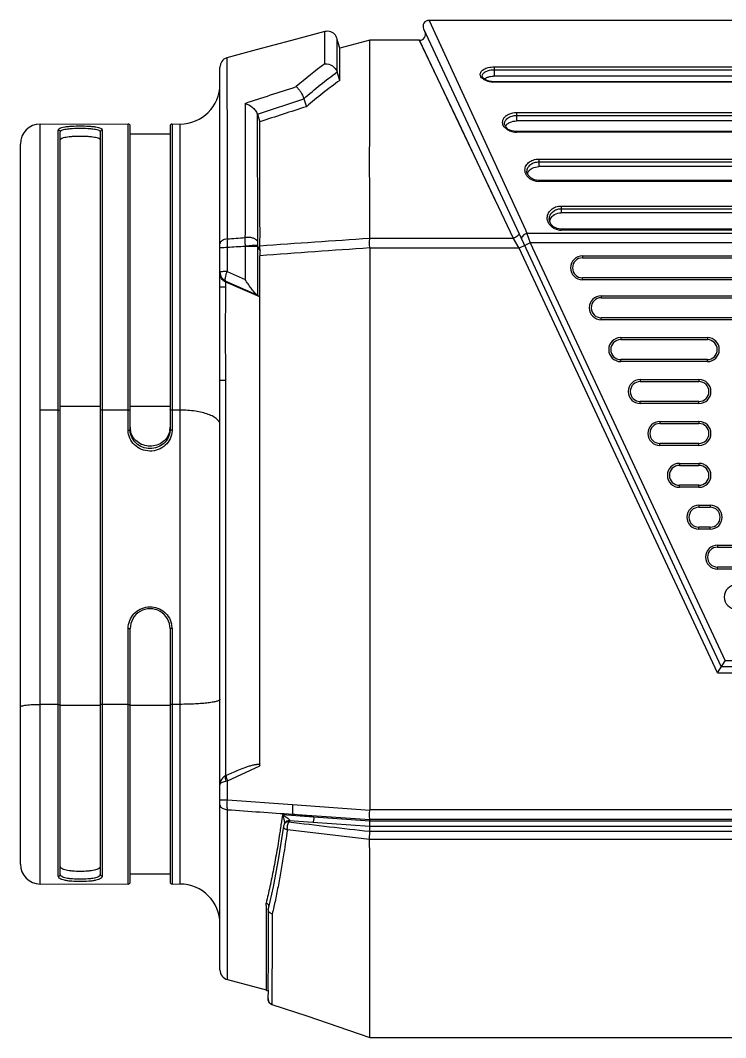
# Model space of a CAD drawing. Header units: millimetres. Extents: x 5106 to 6716, y 1990 to 3063.
# Drawn here: x 6433.31 to 6440.13, y 2575.9 to 2585.75 of the extents above; entities that cross this region are included whole.
import ezdxf

# ---------------------------------------------------------------- set-up
doc = ezdxf.new("R2010")
doc.units = ezdxf.units.MM
doc.layers.add('02___PRT_ALL_AXES', color=7, linetype='Continuous', lineweight=0)
doc.layers.add('06___PRT_ALL_SURFS', color=7, linetype='Continuous')

# ---------------------------------------------------------------- blocks, each defined once
blk = doc.blocks.new('SPC')
at = {"color": 7, "linetype": 'Continuous'}
for p, q in [((33.621, 40.934), (41.343, 24.127)), ((33.621, 40.934), (33.622, 40.933)), ((65.457, 40.934), (33.621, 40.934)), ((25.281, 37.454), (25.276, 40.031)), ((33.186, 40.251), (57.048, -10.922)), ((26.261, 36.802), (26.25, 39.464)), ((26.25, 39.462), (26.25, 39.464)), ((26.256, 38.779), (26.25, 39.431)), ((28.866, 39.334), (26.466, 38.691)), ((32.86, 39.334), (28.866, 39.334)), ((40.384, 23.447), (32.86, 39.334)), ((36.004, 32.714), (32.864, 39.327)), ((34.398, 39.235), (41.344, 24.126)), ((16.868, 19.553), (16.868, 37.17)), ((26.468, 36.115), (26.261, 36.802)), ((38.849, 37.201), (38.849, 36.459)), ((38.849, 37.201), (63.94, 37.201)), ((38.849, 36.976), (63.94, 36.976)), ((38.052, 36.226), (38.17, 36.305)), ((63.94, 36.459), (38.849, 36.459)), ((38.849, 35.966), (38.849, 35.996)), ((63.94, 35.996), (38.849, 35.996)), ((63.94, 35.966), (38.849, 35.966)), ((19.863, 33.42), (23.592, 34.642)), ((23.59, 34.647), (23.796, 34.009)), ((40.64, 33.537), (40.64, 32.864)), ((40.64, 33.537), (65.73, 33.537)), ((19.861, 33.428), (19.865, 23.227)), ((19.863, 33.42), (20.068, 32.797)), ((39.007, 26.362), (36.004, 32.714)), ((39.68, 32.648), (39.68, 32.65)), ((40.64, 33.307), (65.73, 33.307)), ((65.73, 32.864), (40.64, 32.864)), ((2.468, -28.346), (2.468, 32.614)), ((3.908, -27.714), (3.908, 32.134)), ((4.068, -27.562), (4.068, 31.979)), ((7.268, 31.979), (7.268, -27.562)), ((7.428, 32.134), (7.428, -27.714)), ((9.508, 8.048), (9.508, 32.614)), ((9.668, 8.101), (9.668, 32.454)), ((12.868, 32.454), (12.868, 8.101)), ((13.028, 32.614), (13.028, 8.048)), ((13.668, -28.346), (13.668, 32.614)), ((40.64, 31.96), (40.64, 32.01)), ((65.73, 32.01), (40.64, 32.01)), ((65.73, 31.96), (40.64, 31.96)), ((0.868, -26.746), (0.868, 31.014)), ((12.868, 31.814), (9.668, 31.814)), ((28.863, 30.165), (28.863, 30.204)), ((42.43, 29.807), (42.43, 29.202)), ((42.43, 29.807), (67.521, 29.807)), ((42.43, 29.579), (67.521, 29.579)), ((41.47, 28.825), (41.47, 28.828)), ((67.521, 29.202), (42.43, 29.202)), ((42.43, 28.017), (42.43, 28.084)), ((67.521, 28.084), (42.43, 28.084)), ((67.521, 28.017), (42.43, 28.017)), ((44.221, 26.042), (44.221, 25.502)), ((44.221, 26.042), (117.514, 26.042)), ((44.221, 25.82), (117.514, 25.82)), ((117.514, 25.502), (44.221, 25.502)), ((43.261, 25.001), (43.261, 25.002)), ((41.343, 24.127), (41.474, 23.844)), ((41.474, 23.844), (41.724, 23.078)), ((120.262, 23.844), (41.474, 23.844)), ((44.221, 24.106), (44.221, 24.188)), ((117.514, 24.188), (44.221, 24.188)), ((117.514, 24.106), (44.221, 24.106)), ((19.886, 22.873), (19.896, 22.783)), ((40.384, 23.447), (28.868, 23.447)), ((40.857, 22.666), (40.384, 23.447)), ((41.292, 22.869), (40.857, 22.666)), ((41.724, 23.078), (41.289, 22.876)), ((41.724, 23.078), (57.354, -10.442)), ((120.012, 23.078), (41.724, 23.078)), ((17.442, 22.705), (17.449, 20.784)), ((18.892, 22.773), (18.886, 20.146)), ((18.888, 22.802), (18.892, 22.773)), ((19.882, 22.777), (19.866, 18.899)), ((19.896, 22.783), (19.882, 22.796)), ((20.081, 22.442), (19.896, 22.783)), ((20.068, -18.865), (20.068, 22.056)), ((20.081, 22.442), (20.071, 22.833)), ((28.868, 22.666), (28.868, -22.398)), ((40.857, 22.666), (28.868, 22.666)), ((56.743, -11.402), (40.857, 22.666)), ((45.926, 22.042), (45.926, 21.882)), ((45.926, 22.042), (115.809, 22.042)), ((45.926, 21.882), (115.809, 21.882)), ((17.449, 20.784), (18.886, 20.146)), ((17.333, 19.553), (17.333, 20.024)), ((17.333, 20.024), (19.83, 18.923)), ((20.07, 18.756), (17.333, 19.934)), ((45.926, 20.122), (45.926, 20.282)), ((115.809, 20.282), (45.926, 20.282)), ((115.809, 20.122), (45.926, 20.122)), ((16.868, 19.553), (17.333, 19.553)), ((19.866, 18.899), (19.83, 18.923)), ((19.866, 18.899), (20.07, 18.756)), ((47.418, 18.842), (47.418, 18.682)), ((47.418, 18.842), (114.317, 18.842)), ((47.418, 18.682), (114.317, 18.682)), ((47.418, 16.922), (47.418, 17.082)), ((114.317, 17.082), (47.418, 17.082)), ((114.317, 16.922), (47.418, 16.922)), ((48.985, 15.482), (48.985, 15.322)), ((48.985, 15.482), (55.93, 15.482)), ((48.985, 15.322), (55.93, 15.322)), ((55.93, 15.482), (55.93, 15.322)), ((48.985, 13.562), (48.985, 13.722)), ((55.93, 13.722), (48.985, 13.722)), ((55.93, 13.562), (48.985, 13.562)), ((55.93, 13.562), (55.93, 13.722)), ((16.868, -35.236), (16.868, 12.075)), ((16.868, 12.075), (17.333, 12.075)), ((17.333, -19.651), (17.333, 12.075)), ((50.553, 12.119), (50.553, 11.959)), ((50.553, 12.119), (55.26, 12.119)), ((50.553, 11.959), (55.26, 11.959)), ((55.26, 12.119), (55.26, 11.959)), ((7.268, 9.965), (4.068, 9.965)), ((12.868, 9.965), (9.668, 9.965)), ((50.553, 10.199), (50.553, 10.359)), ((55.26, 10.359), (50.553, 10.359)), ((55.26, 10.199), (50.553, 10.199)), ((55.26, 10.199), (55.26, 10.359)), ((3.908, 9.672), (2.468, 9.672)), ((9.508, 9.672), (7.428, 9.672)), ((13.668, 9.672), (13.028, 9.672)), ((52.12, 8.759), (52.12, 8.599)), ((52.12, 8.759), (55.26, 8.759)), ((52.12, 8.599), (55.26, 8.599)), ((55.26, 8.759), (55.26, 8.599)), ((9.668, 8.055), (9.668, 8.101)), ((12.868, 8.101), (12.866, 8.029)), ((52.12, 6.839), (52.12, 6.999)), ((55.26, 6.999), (52.12, 6.999)), ((55.26, 6.839), (52.12, 6.839)), ((55.26, 6.839), (55.26, 6.999)), ((53.687, 5.399), (53.687, 5.239)), ((53.687, 5.399), (55.26, 5.399)), ((53.687, 5.239), (55.26, 5.239)), ((55.26, 5.399), (55.26, 5.239)), ((53.687, 3.479), (53.687, 3.639)), ((55.26, 3.639), (53.687, 3.639)), ((55.26, 3.479), (53.687, 3.479)), ((55.26, 3.479), (55.26, 3.639)), ((55.254, 2.039), (55.254, 1.879)), ((55.254, 2.039), (56.16, 2.039)), ((55.254, 1.879), (56.16, 1.879)), ((56.16, 2.039), (56.16, 1.879)), ((55.254, 0.119), (55.254, 0.279)), ((56.16, 0.279), (55.254, 0.279)), ((56.16, 0.119), (55.254, 0.119)), ((56.16, 0.119), (56.16, 0.279)), ((56.746, -1.161), (56.746, -1.321)), ((56.746, -1.161), (104.989, -1.161)), ((56.746, -1.321), (104.989, -1.321)), ((56.746, -3.081), (56.746, -2.921)), ((104.989, -2.921), (56.746, -2.921)), ((104.989, -3.081), (56.746, -3.081)), ((9.508, -28.346), (9.508, -7.86)), ((9.508, -7.86), (9.668, -7.86)), ((9.668, -28.186), (9.668, -7.86)), ((12.868, -7.86), (12.868, -28.185)), ((13.028, -7.86), (12.868, -7.86)), ((13.028, -7.86), (13.028, -28.346)), ((56.743, -11.402), (57.354, -10.442)), ((104.381, -10.442), (57.354, -10.442)), ((56.743, -11.402), (104.993, -11.402)), ((104.687, -10.922), (57.048, -10.922)), ((3.908, -13.931), (2.468, -13.931)), ((7.268, -14.032), (4.068, -14.032)), ((9.508, -13.931), (7.428, -13.931)), ((12.868, -14.032), (9.668, -14.032)), ((13.668, -13.931), (13.028, -13.931)), ((17.333, -19.651), (17.813, -19.431)), ((17.461, -20.064), (20.068, -18.865)), ((17.333, -20.087), (17.461, -20.064)), ((17.387, -19.859), (17.461, -20.064)), ((17.461, -21.599), (17.461, -20.064)), ((16.868, -21.599), (17.461, -21.599)), ((17.461, -21.599), (22.682, -21.975)), ((22.682, -21.975), (28.868, -22.412)), ((17.461, -36.009), (17.461, -22.382)), ((21.873, -22.787), (21.767, -23.52)), ((24.376, -22.969), (21.873, -22.787)), ((24.39, -22.971), (22.693, -22.745)), ((22.693, -22.745), (28.868, -23.165)), ((132.868, -22.398), (28.868, -22.398)), ((21.767, -23.519), (21.758, -23.582)), ((22.054, -23.461), (22.003, -23.559)), ((22.446, -23.266), (22.396, -23.363)), ((24.321, -23.402), (22.446, -23.266)), ((28.868, -23.729), (24.321, -23.402)), ((28.868, -23.296), (24.39, -22.971)), ((28.868, -23.292), (28.868, -23.178)), ((132.868, -23.178), (28.868, -23.178)), ((132.868, -23.292), (28.868, -23.292)), ((28.862, -24.774), (22.267, -24.008)), ((28.868, -24.123), (28.868, -23.726)), ((132.868, -23.726), (28.868, -23.726)), ((132.868, -24.123), (28.868, -24.123)), ((28.87, -26.088), (28.863, -24.783)), ((132.872, -24.783), (28.863, -24.783)), ((28.866, -27.357), (28.87, -26.088)), ((12.868, -27.546), (9.668, -27.546)), ((28.867, -31), (28.866, -27.357)), ((21.122, -28.58), (20.727, -30.331)), ((21.121, -28.587), (21.119, -28.598)), ((20.558, -30.073), (20.556, -30.532)), ((20.796, -30.112), (20.79, -30.067)), ((20.556, -30.794), (20.559, -36.839)), ((20.721, -30.39), (20.718, -35.251)), ((20.721, -30.39), (20.727, -30.331)), ((28.868, -40.666), (28.867, -31)), ((20.716, -35.782), (20.712, -36.39)), ((20.718, -35.251), (20.716, -35.782)), ((17.461, -36.009), (20.559, -36.839)), ((20.712, -36.39), (20.712, -36.534)), ((20.712, -36.534), (20.713, -36.668)), ((20.713, -36.668), (20.717, -37.002)), ((20.714, -37.358), (20.712, -37.422)), ((20.712, -37.422), (20.713, -37.468)), ((20.716, -37.236), (20.714, -37.319)), ((20.714, -37.319), (20.714, -37.358)), ((20.715, -37.45), (20.715, -37.468)), ((20.715, -37.468), (20.715, -37.506)), ((20.717, -37.167), (20.716, -37.236)), ((20.717, -37.503), (20.716, -37.52)), ((20.716, -37.523), (20.718, -37.604)), ((20.717, -37.002), (20.717, -37.062)), ((20.717, -37.062), (20.717, -37.117)), ((20.717, -37.117), (20.717, -37.167)), ((20.719, -37.527), (20.719, -37.528)), ((21.029, -37.557), (21.032, -38)), ((28.867, -40.666), (58.316, -40.666))]:
    blk.add_line(p, q, dxfattribs=at)
for points in [[(25.276, 40.031), (22.607, 39.315), (19.755, 38.574), (17.408, 37.927)], [(26.25, 39.464), (26.218, 39.559), (26.174, 39.65), (26.116, 39.738), (26.045, 39.821), (25.96, 39.895), (25.863, 39.958), (25.757, 40.007), (25.641, 40.04), (25.518, 40.056), (25.389, 40.052), (25.276, 40.031)], [(38.849, 35.996), (38.808, 35.997), (38.448, 36.043), (38.145, 36.159), (37.956, 36.309), (37.889, 36.468)], [(40.64, 32.01), (40.605, 32.01), (40.27, 32.061), (39.977, 32.191), (39.77, 32.384), (39.682, 32.604), (39.68, 32.65)], [(42.43, 28.084), (42.396, 28.084), (42.063, 28.141), (41.77, 28.29), (41.563, 28.511), (41.473, 28.769), (41.47, 28.827)], [(44.221, 24.188), (43.89, 24.239), (43.607, 24.378), (43.392, 24.593), (43.277, 24.856), (43.261, 25.002)], [(21.954, -23.711), (21.562, -26.24), (21.122, -28.58)], [(20.559, -36.839), (20.577, -36.845), (20.696, -36.916), (20.716, -36.944)], [(20.715, -37.271), (20.714, -37.327), (20.713, -37.375)], [(20.714, -37.376), (20.714, -37.395), (20.714, -37.413), (20.714, -37.432)], [(20.716, -37.485), (20.717, -37.499), (20.719, -37.527)], [(20.718, -37.604), (20.745, -37.716), (20.815, -37.844), (20.95, -37.964), (21.011, -37.995)], [(21.031, -38.003), (23.832, -38.914), (28.867, -40.666)]]:
    blk.add_lwpolyline(points, dxfattribs=at)
for centre, radius, start, end in [((33.621, 40.454), 0.48, 89.99989, 205), ((32.86, 39.814), 0.48, 270, 25.00007), ((17.668, 37.17), 0.8, 108.97073, 180), ((46.301, 8.754), 35.574, 126.219, 130.9658), ((38.849, 34.74), 1.72, 90.00199, 91.68208), ((13.668, 35.814), 3.2, 270, 0), ((187.827, -477.014), 536.703, 107.7959, 108.21438), ((2.468, 31.014), 1.6, 90, 180), ((9.508, 32.454), 0.16, 0, 90), ((13.028, 32.454), 0.16, 90, 180), ((40.639, 33.484), 1.524, 259.93007, 270.01755), ((42.136, 28.422), 0.668, 150.40864, 161.03486), ((42.43, 29.38), 1.363, 258.67487, 270.00642), ((44.006, 24.668), 0.745, 154.28829, 168.2771), ((44.221, 25.378), 1.272, 257.81359, 269.99593), ((-0.267, 282.539), 259.738, 273.91014, 274.22577), ((301.932, -4036.316), 4068.923, 93.848001, 93.972163), ((32.564, -190.586), 213.826, 93.66684, 94.05521), ((19.869, 8.477), 14.329, 91.85092, 93.9115), ((22.633, 22.765), 2.75, 179.35552, 179.75262), ((282.823, -3620.234), 3651.756, 93.987753, 94.126171), ((25.321, 22.061), 5.254, 175.83994, 180.05356), ((45.926, 21.082), 0.96, 90, 270), ((45.926, 21.082), 0.8, 90, 270), ((17.666, 20.75), 0.798, 180.02094, 245.39453), ((47.418, 17.882), 0.96, 90, 270), ((47.418, 17.882), 0.8, 90, 270), ((48.985, 14.522), 0.96, 90, 270), ((48.985, 14.522), 0.8, 90, 270), ((55.93, 14.522), 0.96, 270, 90), ((55.93, 14.522), 0.8, 270, 90), ((50.553, 11.159), 0.96, 90, 270), ((50.553, 11.159), 0.8, 90, 270), ((55.26, 11.159), 0.96, 270, 90), ((55.26, 11.159), 0.8, 270, 90), ((11.093, 8.294), 1.425, 180.02574, 187.61338), ((11.442, 8.294), 1.425, 352.38662, 359.97426), ((52.12, 7.799), 0.96, 90, 270), ((52.12, 7.799), 0.8, 90, 270), ((55.26, 7.799), 0.96, 270, 90), ((55.26, 7.799), 0.8, 270, 90), ((11.117, 8.296), 1.449, 187.59676, 189.40851), ((11.417, 8.297), 1.451, 349.574, 352.40217), ((11.485, 8.048), 1.543, 358.36118, 359.98787), ((53.687, 4.439), 0.96, 90, 270), ((53.687, 4.439), 0.8, 90, 270), ((55.26, 4.439), 0.96, 270, 90), ((55.26, 4.439), 0.8, 270, 90), ((55.254, 1.079), 0.96, 90, 270), ((55.254, 1.079), 0.8, 90, 270), ((56.16, 1.079), 0.96, 270, 90), ((56.16, 1.079), 0.8, 270, 90), ((56.746, -2.121), 0.96, 90, 270), ((56.746, -2.121), 0.8, 90, 270), ((58.238, -5.321), 0.96, 90, 270), ((11.268, -7.86), 1.6, 359.99981, 180.00019), ((11.234, -7.861), 1.727, 179.13069, 179.98703), ((11.27, -7.861), 1.758, 1.33445, 13.4006), ((11.291, -7.86), 1.736, 0.00361, 1.31931), ((17.668, -20.378), 0.8, 114.7, 180), ((128.475, 1544.37), 1570.68, 265.946986, 266.137626), ((240.644, -56.755), 221.386, 171.38219, 171.5202), ((22.429, -23.78), 0.48, 152.0911, 172.10989), ((22.297, -23.71), 0.33, 140.39764, 152.15329), ((248.447, 1893.643), 1930.289, 263.274799, 263.468184), ((2.468, -26.746), 1.6, 180, 270), ((9.508, -28.186), 0.16, 270, 0), ((13.028, -28.186), 0.16, 180, 270), ((13.668, -31.546), 3.2, 0, 90), ((-59.771, -29.757), 80.33, 359.77435, 359.91839), ((117.528, -30.674), 96.971, 179.91646, 180.07097), ((17.668, -35.236), 0.8, 180, 255), ((20.48, -37.145), 0.315, 40.09502, 45.72551)]:
    blk.add_arc(centre, radius, start, end, dxfattribs=at)
for points, knots in [([(28.863, 30.204), (28.864, 30.85), (28.871, 32.083), (28.866, 33.837), (28.868, 35.18), (28.869, 36.147), (28.868, 36.784), (28.867, 37.357), (28.867, 37.862), (28.868, 38.296), (28.868, 38.612), (28.868, 38.826), (28.868, 38.958), (28.868, 39.07), (28.867, 39.163), (28.867, 39.234), (28.866, 39.282), (28.866, 39.309), (28.865, 39.323), (28.867, 39.329), (28.865, 39.334), (28.866, 39.334)], [0, 0, 0, 0, 0.211983, 0.405162, 0.576563, 0.653111, 0.723018, 0.785886, 0.841321, 0.888956, 0.928454, 0.945056, 0.959517, 0.971809, 0.981905, 0.989786, 0.995437, 0.99742, 0.998842, 0.999701, 1, 1, 1, 1]), ([(26.468, 36.115), (26.464, 36.309), (26.461, 36.674), (26.463, 37.188), (26.466, 37.63), (26.467, 37.997), (26.468, 38.255), (26.467, 38.421), (26.467, 38.515), (26.466, 38.588), (26.468, 38.642), (26.464, 38.673), (26.468, 38.688), (26.466, 38.691)], [0, 0, 0, 0, 0.225866, 0.425799, 0.597903, 0.740722, 0.853062, 0.897544, 0.934139, 0.962772, 0.983356, 0.995795, 1, 1, 1, 1]), ([(17.408, 37.927), (17.409, 37.926), (17.406, 37.918), (17.409, 37.906), (17.407, 37.882), (17.408, 37.851), (17.408, 37.809), (17.409, 37.737), (17.409, 37.624), (17.411, 37.463), (17.412, 37.267), (17.414, 37.039), (17.418, 36.671), (17.422, 36.135), (17.424, 35.403), (17.425, 34.561), (17.431, 33.617), (17.435, 32.581), (17.437, 31.042), (17.435, 29.406), (17.431, 27.682), (17.433, 26.301), (17.44, 24.869), (17.442, 23.899), (17.445, 23.406)], [0, 0, 0, 0, 0.00032, 0.001271, 0.002851, 0.005056, 0.007882, 0.011327, 0.020054, 0.031182, 0.044651, 0.0604, 0.078364, 0.1207, 0.171236, 0.229502, 0.29477, 0.366269, 0.443455, 0.61282, 0.704209, 0.799552, 0.89826, 1, 1, 1, 1]), ([(23.59, 34.647), (24.022, 35.027), (24.894, 35.768), (25.804, 36.461), (26.262, 36.797)], [0, 0, 0, 0, 0.503134, 1, 1, 1, 1]), ([(25.281, 37.454), (25.487, 37.465), (25.909, 37.342), (26.201, 37), (26.261, 36.802)], [0, 0, 0, 0, 0.498334, 1, 1, 1, 1]), ([(37.745, 36.497), (37.732, 36.54), (37.721, 36.633), (37.763, 36.771), (37.857, 36.895), (38.054, 37.046), (38.393, 37.17), (38.69, 37.201), (38.849, 37.201)], [0, 0, 0, 0, 0.090913, 0.182767, 0.284303, 0.40073, 0.679426, 1, 1, 1, 1]), ([(37.889, 36.468), (37.889, 36.539), (37.957, 36.698), (38.184, 36.855), (38.492, 36.954), (38.726, 36.976), (38.849, 36.976)], [0, 0, 0, 0, 0.180354, 0.40596, 0.686076, 1, 1, 1, 1]), ([(26.468, 36.115), (26.008, 35.787), (25.105, 35.101), (24.224, 34.385), (23.796, 34.009)], [0, 0, 0, 0, 0.497329, 1, 1, 1, 1]), ([(38.112, 36.127), (38.066, 36.15), (37.915, 36.238), (37.782, 36.378), (37.745, 36.497)], [0, 0, 0, 0, 0.292297, 1, 1, 1, 1]), ([(38.457, 36.008), (38.426, 36.014), (38.308, 36.044), (38.192, 36.086), (38.112, 36.127)], [0, 0, 0, 0, 0.26215, 1, 1, 1, 1]), ([(38.17, 36.305), (38.193, 36.318), (38.292, 36.367), (38.399, 36.401), (38.482, 36.419)], [0, 0, 0, 0, 0.234452, 1, 1, 1, 1]), ([(38.849, 35.966), (38.75, 35.966), (38.618, 35.977), (38.489, 36.001), (38.457, 36.008)], [0, 0, 0, 0, 0.754048, 1, 1, 1, 1]), ([(38.482, 36.419), (38.507, 36.425), (38.612, 36.446), (38.718, 36.456), (38.799, 36.459)], [0, 0, 0, 0, 0.244899, 1, 1, 1, 1]), ([(18.873, 34.272), (19.555, 34.503), (20.925, 34.946), (22.294, 35.394), (22.979, 35.616)], [0, 0, 0, 0, 0.499977, 1, 1, 1, 1]), ([(22.979, 35.616), (23.04, 35.569), (23.163, 35.44), (23.388, 35.127), (23.526, 34.846), (23.59, 34.647)], [0, 0, 0, 0, 0.200934, 0.457004, 1, 1, 1, 1]), ([(18.873, 34.272), (18.883, 33.915), (18.881, 33.167), (18.878, 32.002), (18.876, 30.753), (18.88, 29.428), (18.881, 28.033), (18.871, 26.053), (18.878, 24.537), (18.872, 23.508)], [0, 0, 0, 0, 0.099767, 0.20837, 0.324643, 0.447927, 0.577574, 0.71325, 1, 1, 1, 1]), ([(18.873, 34.272), (19.08, 34.221), (19.386, 34.051), (19.707, 33.735), (19.828, 33.528), (19.863, 33.42)], [0, 0, 0, 0, 0.47701, 0.747464, 1, 1, 1, 1]), ([(39.819, 32.219), (39.687, 32.321), (39.523, 32.534), (39.512, 32.862), (39.604, 33.09), (39.783, 33.281), (40.121, 33.48), (40.431, 33.537), (40.64, 33.537)], [0, 0, 0, 0, 0.234703, 0.341894, 0.45177, 0.571826, 0.705108, 1, 1, 1, 1]), ([(20.071, 22.833), (20.075, 23.31), (20.078, 24.252), (20.062, 26.073), (20.072, 27.826), (20.068, 29.504), (20.068, 30.667), (20.07, 31.758), (20.076, 32.46), (20.068, 32.797)], [0, 0, 0, 0, 0.143903, 0.283458, 0.548119, 0.671657, 0.788665, 0.898505, 1, 1, 1, 1]), ([(39.68, 32.65), (39.68, 32.739), (39.739, 32.929), (39.965, 33.142), (40.278, 33.277), (40.516, 33.307), (40.64, 33.307)], [0, 0, 0, 0, 0.208414, 0.442122, 0.70985, 1, 1, 1, 1]), ([(39.753, 32.449), (39.765, 32.469), (39.822, 32.553), (39.898, 32.623), (39.961, 32.667)], [0, 0, 0, 0, 0.237753, 1, 1, 1, 1]), ([(39.961, 32.667), (40.007, 32.699), (40.214, 32.817), (40.458, 32.864), (40.64, 32.864)], [0, 0, 0, 0, 0.235234, 1, 1, 1, 1]), ([(3.908, 32.134), (3.908, 32.2), (4.035, 32.292), (4.215, 32.346), (4.435, 32.393), (4.698, 32.425), (5.115, 32.457), (5.668, 32.47), (6.221, 32.457), (6.638, 32.425), (6.901, 32.392), (7.121, 32.346), (7.3, 32.292), (7.428, 32.2), (7.428, 32.134)], [0, 0, 0, 0, 0.053753, 0.100248, 0.160687, 0.233571, 0.316509, 0.500089, 0.683658, 0.766582, 0.839438, 0.899815, 0.946266, 1, 1, 1, 1]), ([(3.908, 32.134), (3.948, 32.134), (4.032, 32.102), (4.068, 32.019), (4.068, 31.979)], [0, 0, 0, 0, 0.505129, 1, 1, 1, 1]), ([(4.068, 31.979), (4.068, 32.005), (4.099, 32.068), (4.201, 32.128), (4.35, 32.178), (4.549, 32.218), (4.789, 32.248), (5.166, 32.276), (5.668, 32.288), (6.169, 32.276), (6.547, 32.248), (6.787, 32.218), (6.985, 32.178), (7.134, 32.128), (7.236, 32.068), (7.268, 32.005), (7.268, 31.979)], [0, 0, 0, 0, 0.023624, 0.056601, 0.103154, 0.163468, 0.235995, 0.318319, 0.50009, 0.68185, 0.764159, 0.836659, 0.896911, 0.94342, 0.976376, 1, 1, 1, 1]), ([(7.428, 32.134), (7.387, 32.134), (7.303, 32.102), (7.268, 32.019), (7.268, 31.979)], [0, 0, 0, 0, 0.505126, 1, 1, 1, 1]), ([(40.373, 31.983), (40.321, 31.993), (40.124, 32.039), (39.936, 32.128), (39.819, 32.219)], [0, 0, 0, 0, 0.263018, 1, 1, 1, 1]), ([(4.068, 31.342), (4.068, 31.403), (4.184, 31.488), (4.349, 31.539), (4.549, 31.582), (4.788, 31.613), (5.166, 31.643), (5.668, 31.655), (6.169, 31.643), (6.547, 31.613), (6.786, 31.582), (6.987, 31.539), (7.151, 31.488), (7.268, 31.403), (7.268, 31.342)], [0, 0, 0, 0, 0.054353, 0.101177, 0.161804, 0.234697, 0.317416, 0.5, 0.682584, 0.765303, 0.838196, 0.898823, 0.945647, 1, 1, 1, 1]), ([(28.868, 23.447), (28.867, 24.611), (28.877, 26.851), (28.859, 29.091), (28.862, 30.166)], [0, 0, 0, 0, 0.51985, 1, 1, 1, 1]), ([(41.315, 28.836), (41.301, 28.959), (41.339, 29.224), (41.593, 29.55), (41.977, 29.759), (42.277, 29.807), (42.43, 29.807)], [0, 0, 0, 0, 0.223826, 0.46118, 0.722058, 1, 1, 1, 1]), ([(41.47, 28.828), (41.471, 28.927), (41.526, 29.137), (41.748, 29.385), (42.065, 29.543), (42.307, 29.579), (42.43, 29.579)], [0, 0, 0, 0, 0.223476, 0.462409, 0.723561, 1, 1, 1, 1]), ([(41.404, 28.562), (41.392, 28.583), (41.35, 28.67), (41.324, 28.765), (41.315, 28.836)], [0, 0, 0, 0, 0.255349, 1, 1, 1, 1]), ([(42.163, 28.043), (42.002, 28.075), (41.702, 28.194), (41.476, 28.43), (41.404, 28.562)], [0, 0, 0, 0, 0.522411, 1, 1, 1, 1]), ([(41.555, 28.752), (41.567, 28.773), (41.621, 28.857), (41.692, 28.931), (41.751, 28.978)], [0, 0, 0, 0, 0.243078, 1, 1, 1, 1]), ([(41.751, 28.978), (41.797, 29.014), (42, 29.146), (42.247, 29.202), (42.43, 29.202)], [0, 0, 0, 0, 0.240415, 1, 1, 1, 1]), ([(43.104, 25.009), (43.093, 25.14), (43.135, 25.418), (43.386, 25.764), (43.769, 25.991), (44.069, 26.042), (44.221, 26.042)], [0, 0, 0, 0, 0.233052, 0.474787, 0.731743, 1, 1, 1, 1]), ([(43.261, 25.002), (43.261, 25.11), (43.314, 25.333), (43.534, 25.604), (43.852, 25.78), (44.097, 25.82), (44.221, 25.82)], [0, 0, 0, 0, 0.232811, 0.475293, 0.73243, 1, 1, 1, 1]), ([(43.334, 24.992), (43.408, 25.146), (43.675, 25.415), (44.037, 25.502), (44.221, 25.502)], [0, 0, 0, 0, 0.481728, 1, 1, 1, 1]), ([(43.194, 24.694), (43.182, 24.719), (43.137, 24.819), (43.111, 24.927), (43.104, 25.009)], [0, 0, 0, 0, 0.253674, 1, 1, 1, 1]), ([(43.952, 24.135), (43.79, 24.17), (43.485, 24.302), (43.264, 24.555), (43.194, 24.694)], [0, 0, 0, 0, 0.514838, 1, 1, 1, 1]), ([(40.819, 23.883), (40.853, 23.81), (40.742, 23.649), (40.575, 23.531), (40.45, 23.47), (40.384, 23.447)], [0, 0, 0, 0, 0.376041, 0.674772, 1, 1, 1, 1]), ([(41.474, 23.844), (41.407, 23.82), (41.283, 23.759), (41.117, 23.643), (41.005, 23.485), (41.039, 23.412)], [0, 0, 0, 0, 0.326609, 0.626071, 1, 1, 1, 1]), ([(17.445, 23.406), (17.366, 23.395), (17.236, 23.365), (17.073, 23.295), (16.961, 23.217), (16.887, 23.125), (16.868, 23.054), (16.868, 23.021)], [0, 0, 0, 0, 0.320081, 0.532752, 0.714735, 0.867339, 1, 1, 1, 1]), ([(17.445, 23.406), (17.442, 23.351), (17.435, 23.117), (17.437, 22.883), (17.442, 22.705)], [0, 0, 0, 0, 0.235674, 1, 1, 1, 1]), ([(18.872, 23.508), (18.869, 23.452), (18.863, 23.217), (18.873, 22.981), (18.888, 22.802)], [0, 0, 0, 0, 0.236141, 1, 1, 1, 1]), ([(19.865, 23.227), (19.834, 23.285), (19.713, 23.391), (19.474, 23.485), (19.183, 23.53), (18.976, 23.522), (18.872, 23.508)], [0, 0, 0, 0, 0.184661, 0.426028, 0.708055, 1, 1, 1, 1]), ([(19.886, 22.873), (19.841, 22.881), (19.715, 22.878), (19.489, 22.867), (19.202, 22.84), (18.994, 22.816), (18.888, 22.802)], [0, 0, 0, 0, 0.136207, 0.375391, 0.679621, 1, 1, 1, 1]), ([(19.865, 23.227), (19.865, 23.199), (19.867, 23.081), (19.876, 22.963), (19.886, 22.873)], [0, 0, 0, 0, 0.235801, 1, 1, 1, 1]), ([(28.868, 22.666), (28.868, 22.801), (28.853, 23.061), (28.868, 23.321), (28.868, 23.447)], [0, 0, 0, 0, 0.516662, 1, 1, 1, 1]), ([(17.442, 22.705), (17.365, 22.704), (17.255, 22.702), (17.117, 22.697), (17.032, 22.692), (16.966, 22.688), (16.913, 22.683), (16.888, 22.677), (16.868, 22.674), (16.868, 22.67)], [0, 0, 0, 0, 0.399612, 0.572101, 0.719405, 0.838216, 0.925502, 0.979444, 1, 1, 1, 1]), ([(19.882, 22.796), (19.823, 22.804), (19.664, 22.804), (19.505, 22.802), (19.407, 22.799)], [0, 0, 0, 0, 0.376394, 1, 1, 1, 1]), ([(19.882, 22.777), (19.823, 22.785), (19.664, 22.792), (19.505, 22.797), (19.407, 22.799)], [0, 0, 0, 0, 0.376457, 1, 1, 1, 1]), ([(17.449, 20.784), (17.372, 20.778), (17.232, 20.779), (17.068, 20.775), (16.967, 20.767), (16.915, 20.762), (16.886, 20.762), (16.868, 20.754), (16.868, 20.749)], [0, 0, 0, 0, 0.398269, 0.717539, 0.836262, 0.923241, 0.976744, 1, 1, 1, 1]), ([(17.333, 19.934), (17.191, 19.995), (16.953, 20.19), (16.868, 20.482), (16.868, 20.614)], [0, 0, 0, 0, 0.539384, 1, 1, 1, 1]), ([(17.333, 20.024), (17.306, 20.044), (17.282, 20.145), (17.299, 20.311), (17.354, 20.537), (17.413, 20.699), (17.449, 20.784)], [0, 0, 0, 0, 0.127987, 0.347525, 0.649422, 1, 1, 1, 1]), ([(19.83, 18.923), (19.793, 18.946), (19.718, 19.017), (19.606, 19.14), (19.484, 19.289), (19.317, 19.507), (19.115, 19.793), (18.961, 20.028), (18.886, 20.146)], [0, 0, 0, 0, 0.084055, 0.196834, 0.323207, 0.455958, 0.728218, 1, 1, 1, 1]), ([(16.868, 12.075), (16.868, 13.322), (16.842, 15.814), (16.868, 18.307), (16.868, 19.553)], [0, 0, 0, 0, 0.5, 1, 1, 1, 1]), ([(17.333, 12.075), (17.333, 13.322), (17.301, 15.814), (17.333, 18.307), (17.333, 19.553)], [0, 0, 0, 0, 0.5, 1, 1, 1, 1]), ([(3.908, 9.672), (3.946, 9.672), (3.998, 9.675), (4.068, 9.71), (4.068, 9.731)], [0, 0, 0, 0, 0.646781, 1, 1, 1, 1]), ([(7.428, 9.672), (7.389, 9.672), (7.337, 9.675), (7.268, 9.71), (7.268, 9.731)], [0, 0, 0, 0, 0.646781, 1, 1, 1, 1]), ([(9.508, 9.672), (9.546, 9.672), (9.598, 9.675), (9.668, 9.71), (9.668, 9.731)], [0, 0, 0, 0, 0.646781, 1, 1, 1, 1]), ([(13.028, 9.672), (12.989, 9.672), (12.937, 9.675), (12.868, 9.71), (12.868, 9.731)], [0, 0, 0, 0, 0.646781, 1, 1, 1, 1]), ([(16.868, 8.503), (16.868, 8.581), (16.815, 8.756), (16.614, 8.977), (16.311, 9.175), (15.911, 9.347), (15.429, 9.488), (14.676, 9.632), (14.077, 9.672), (13.668, 9.672)], [0, 0, 0, 0, 0.0654, 0.14435, 0.24349, 0.364062, 0.504189, 0.660164, 1, 1, 1, 1]), ([(9.508, 8.048), (9.546, 8.048), (9.596, 8.051), (9.668, 8.081), (9.668, 8.101)], [0, 0, 0, 0, 0.655478, 1, 1, 1, 1]), ([(13.027, 8.004), (13.021, 7.789), (12.916, 7.352), (12.511, 6.812), (11.925, 6.458), (11.243, 6.34), (10.565, 6.475), (9.989, 6.845), (9.6, 7.395), (9.508, 7.833), (9.508, 8.048)], [0, 0, 0, 0, 0.121747, 0.245771, 0.372353, 0.500473, 0.628523, 0.754866, 0.878531, 1, 1, 1, 1]), ([(12.866, 8.029), (12.856, 7.837), (12.755, 7.448), (12.389, 6.968), (11.863, 6.652), (11.253, 6.545), (10.645, 6.662), (10.125, 6.987), (9.768, 7.473), (9.675, 7.863), (9.668, 8.055)], [0, 0, 0, 0, 0.121716, 0.245743, 0.372304, 0.500383, 0.628414, 0.754794, 0.878528, 1, 1, 1, 1]), ([(12.844, 8.034), (12.812, 7.859), (12.679, 7.515), (12.309, 7.101), (11.814, 6.833), (11.254, 6.743), (10.695, 6.842), (10.205, 7.118), (9.842, 7.537), (9.716, 7.884), (9.687, 8.059)], [0, 0, 0, 0, 0.121993, 0.24612, 0.372491, 0.500165, 0.627806, 0.754085, 0.878094, 1, 1, 1, 1]), ([(13.028, 8.048), (12.99, 8.048), (12.939, 8.051), (12.868, 8.081), (12.868, 8.101)], [0, 0, 0, 0, 0.65548, 1, 1, 1, 1]), ([(9.508, -7.834), (9.511, -7.624), (9.595, -7.199), (9.939, -6.652), (10.454, -6.262), (11.073, -6.078), (11.718, -6.125), (12.304, -6.395), (12.757, -6.854), (12.931, -7.249), (12.98, -7.454)], [0, 0, 0, 0, 0.12512, 0.250176, 0.375253, 0.500343, 0.625427, 0.750408, 0.875242, 1, 1, 1, 1]), ([(16.868, -13.527), (16.868, -13.561), (16.809, -13.609), (16.723, -13.649), (16.563, -13.704), (16.297, -13.761), (15.903, -13.82), (15.423, -13.868), (14.669, -13.917), (14.076, -13.931), (13.668, -13.931)], [0, 0, 0, 0, 0.030544, 0.056663, 0.090967, 0.183848, 0.306938, 0.455992, 0.625474, 1, 1, 1, 1]), ([(0.868, -14.133), (0.868, -14.116), (0.914, -14.078), (1.005, -14.05), (1.154, -14.015), (1.441, -13.974), (1.886, -13.94), (2.263, -13.931), (2.468, -13.931)], [0, 0, 0, 0, 0.030549, 0.090852, 0.183749, 0.306894, 0.625388, 1, 1, 1, 1]), ([(3.908, -13.931), (3.928, -13.931), (3.965, -13.932), (4.017, -13.936), (4.045, -13.941), (4.068, -13.946), (4.068, -13.951)], [0, 0, 0, 0, 0.375152, 0.695206, 0.911437, 1, 1, 1, 1]), ([(7.428, -13.931), (7.407, -13.931), (7.37, -13.932), (7.318, -13.936), (7.29, -13.941), (7.268, -13.946), (7.268, -13.951)], [0, 0, 0, 0, 0.375152, 0.695206, 0.911437, 1, 1, 1, 1]), ([(9.508, -13.931), (9.528, -13.931), (9.565, -13.932), (9.617, -13.936), (9.645, -13.941), (9.668, -13.946), (9.668, -13.951)], [0, 0, 0, 0, 0.375152, 0.695206, 0.911437, 1, 1, 1, 1]), ([(13.028, -13.931), (13.007, -13.931), (12.97, -13.932), (12.918, -13.936), (12.89, -13.941), (12.868, -13.946), (12.868, -13.951)], [0, 0, 0, 0, 0.375152, 0.695206, 0.911437, 1, 1, 1, 1]), ([(17.813, -19.431), (17.998, -19.346), (18.371, -19.182), (18.845, -18.999), (19.182, -18.886), (19.377, -18.83), (19.523, -18.791), (19.647, -18.765), (19.747, -18.752), (19.822, -18.739), (19.897, -18.722), (19.977, -18.733), (20.034, -18.792), (20.061, -18.839), (20.072, -18.865)], [0, 0, 0, 0, 0.250038, 0.499341, 0.623685, 0.685676, 0.747809, 0.809395, 0.83997, 0.87159, 0.903672, 0.933459, 0.965629, 1, 1, 1, 1]), ([(16.868, -20.378), (16.868, -20.308), (16.976, -20.203), (17.147, -20.131), (17.267, -20.1), (17.333, -20.087)], [0, 0, 0, 0, 0.364318, 0.648592, 1, 1, 1, 1]), ([(17.279, -19.732), (17.268, -19.783), (17.276, -19.907), (17.309, -20.023), (17.333, -20.087)], [0, 0, 0, 0, 0.431778, 1, 1, 1, 1]), ([(17.333, -19.651), (17.327, -19.654), (17.299, -19.673), (17.285, -19.707), (17.279, -19.732)], [0, 0, 0, 0, 0.216974, 1, 1, 1, 1]), ([(17.384, -19.628), (17.361, -19.639), (17.354, -19.74), (17.373, -19.807), (17.387, -19.859)], [0, 0, 0, 0, 0.325362, 1, 1, 1, 1]), ([(16.868, -21.99), (16.868, -22.036), (16.9, -22.123), (16.998, -22.219), (17.179, -22.325), (17.344, -22.366), (17.461, -22.382)], [0, 0, 0, 0, 0.180068, 0.342478, 0.535529, 1, 1, 1, 1]), ([(17.461, -22.382), (17.458, -22.32), (17.451, -22.06), (17.454, -21.799), (17.461, -21.599)], [0, 0, 0, 0, 0.234773, 1, 1, 1, 1]), ([(22.682, -21.975), (22.677, -22.042), (22.664, -22.298), (22.667, -22.555), (22.682, -22.744)], [0, 0, 0, 0, 0.260331, 1, 1, 1, 1]), ([(21.873, -22.787), (21.914, -22.899), (21.969, -23.073), (22.02, -23.31), (22.036, -23.433), (22.034, -23.494)], [0, 0, 0, 0, 0.491856, 0.748873, 1, 1, 1, 1]), ([(21.873, -22.787), (21.937, -22.819), (22.062, -22.885), (22.237, -22.996), (22.366, -23.103), (22.441, -23.19), (22.457, -23.247), (22.447, -23.266)], [0, 0, 0, 0, 0.275574, 0.546654, 0.803483, 0.91593, 1, 1, 1, 1]), ([(28.868, -23.178), (28.868, -23.052), (28.853, -22.792), (28.868, -22.532), (28.868, -22.398)], [0, 0, 0, 0, 0.483338, 1, 1, 1, 1]), ([(22.396, -23.363), (22.329, -23.361), (22.195, -23.373), (22.082, -23.451), (22.042, -23.5)], [0, 0, 0, 0, 0.520097, 1, 1, 1, 1]), ([(22.446, -23.266), (22.367, -23.26), (22.208, -23.284), (22.088, -23.396), (22.054, -23.461)], [0, 0, 0, 0, 0.522682, 1, 1, 1, 1]), ([(22.267, -24.008), (22.258, -23.888), (22.272, -23.708), (22.329, -23.494), (22.371, -23.4), (22.396, -23.363)], [0, 0, 0, 0, 0.543364, 0.799562, 1, 1, 1, 1]), ([(24.376, -22.97), (24.383, -23.05), (24.379, -23.169), (24.353, -23.313), (24.334, -23.376), (24.321, -23.402)], [0, 0, 0, 0, 0.549408, 0.80497, 1, 1, 1, 1]), ([(28.864, -23.726), (28.864, -23.662), (28.869, -23.556), (28.873, -23.412), (28.868, -23.331), (28.868, -23.292)], [0, 0, 0, 0, 0.443337, 0.728627, 1, 1, 1, 1]), ([(21.678, -24.11), (21.601, -24.629), (21.483, -25.399), (21.297, -26.41), (21.115, -27.374), (20.884, -28.53), (20.667, -29.434), (20.559, -29.871)], [0, 0, 0, 0, 0.268181, 0.398076, 0.525061, 0.769548, 1, 1, 1, 1]), ([(22.267, -24.008), (22.176, -24.618), (22.025, -25.668), (21.778, -27.134), (21.555, -28.393), (21.318, -29.591), (21.142, -30.367), (21.053, -30.744)], [0, 0, 0, 0, 0.270097, 0.464683, 0.651399, 0.830258, 1, 1, 1, 1]), ([(21.954, -23.714), (21.945, -23.774), (22.009, -23.879), (22.136, -23.958), (22.221, -23.991), (22.267, -24.008)], [0, 0, 0, 0, 0.403067, 0.680608, 1, 1, 1, 1]), ([(28.863, -24.783), (28.863, -24.724), (28.856, -24.617), (28.859, -24.465), (28.874, -24.334), (28.882, -24.22), (28.868, -24.153), (28.868, -24.123)], [0, 0, 0, 0, 0.269845, 0.484768, 0.689933, 0.866355, 1, 1, 1, 1]), ([(7.268, -26.928), (7.268, -26.961), (7.241, -27.036), (7.138, -27.12), (6.987, -27.188), (6.788, -27.242), (6.548, -27.283), (6.17, -27.323), (5.668, -27.34), (5.165, -27.323), (4.788, -27.283), (4.547, -27.242), (4.348, -27.188), (4.197, -27.12), (4.095, -27.036), (4.068, -26.961), (4.068, -26.928)], [0, 0, 0, 0, 0.028796, 0.064481, 0.111723, 0.171419, 0.24253, 0.322917, 0.5, 0.677083, 0.75747, 0.828581, 0.888277, 0.935519, 0.971204, 1, 1, 1, 1]), ([(3.908, -27.714), (3.948, -27.714), (4.032, -27.683), (4.068, -27.601), (4.068, -27.562)], [0, 0, 0, 0, 0.508949, 1, 1, 1, 1]), ([(7.428, -27.714), (7.428, -27.75), (7.398, -27.831), (7.286, -27.922), (7.122, -27.994), (6.903, -28.052), (6.639, -28.096), (6.222, -28.138), (5.667, -28.155), (5.111, -28.138), (4.695, -28.096), (4.431, -28.052), (4.213, -27.994), (4.048, -27.921), (3.937, -27.831), (3.908, -27.75), (3.908, -27.714)], [0, 0, 0, 0, 0.028417, 0.063649, 0.110487, 0.169971, 0.24111, 0.321834, 0.500291, 0.678706, 0.759361, 0.830385, 0.889721, 0.936444, 0.9716, 1, 1, 1, 1]), ([(7.268, -27.562), (7.268, -27.595), (7.241, -27.671), (7.138, -27.755), (6.987, -27.822), (6.788, -27.875), (6.547, -27.914), (6.169, -27.951), (5.667, -27.967), (5.164, -27.951), (4.787, -27.914), (4.546, -27.875), (4.347, -27.822), (4.197, -27.755), (4.094, -27.671), (4.068, -27.595), (4.068, -27.562)], [0, 0, 0, 0, 0.029142, 0.06485, 0.112006, 0.171651, 0.242729, 0.323124, 0.500292, 0.67742, 0.757747, 0.828711, 0.888209, 0.935247, 0.970876, 1, 1, 1, 1]), ([(7.428, -27.714), (7.387, -27.714), (7.304, -27.683), (7.268, -27.601), (7.268, -27.562)], [0, 0, 0, 0, 0.50895, 1, 1, 1, 1]), ([(20.79, -30.067), (20.778, -30.021), (20.712, -29.93), (20.613, -29.885), (20.559, -29.871)], [0, 0, 0, 0, 0.460394, 1, 1, 1, 1]), ([(21.053, -30.744), (20.964, -30.718), (20.805, -30.636), (20.72, -30.467), (20.721, -30.389)], [0, 0, 0, 0, 0.545312, 1, 1, 1, 1]), ([(21.053, -30.744), (21.052, -31.52), (21.048, -32.639), (21.04, -34.067), (21.038, -34.994), (21.034, -35.81), (21.026, -36.507), (21.021, -37.076), (21.028, -37.412), (21.029, -37.557)], [0, 0, 0, 0, 0.341503, 0.49278, 0.629187, 0.749433, 0.852111, 0.936091, 1, 1, 1, 1]), ([(21.011, -37.995), (20.919, -37.956), (20.755, -37.817), (20.709, -37.607), (20.718, -37.508)], [0, 0, 0, 0, 0.499901, 1, 1, 1, 1])]:
    blk.add_open_spline(points, degree=3, knots=knots, dxfattribs=at)
blk.add_open_spline([(20.559, -36.839), (20.611, -36.853), (20.661, -36.882), (20.7, -36.92)], degree=3, dxfattribs=at)
at = {"layer": '02___PRT_ALL_AXES', "color": 7, "linetype": 'Continuous'}
for p, q in [((2.468, 32.614), (9.508, 32.614)), ((13.028, 32.614), (13.668, 32.614)), ((2.468, -28.346), (9.508, -28.346)), ((13.028, -28.346), (13.668, -28.346))]:
    blk.add_line(p, q, dxfattribs=at)
at = {"layer": '06___PRT_ALL_SURFS', "color": 7, "linetype": 'Continuous'}
blk.add_lwpolyline([(26.466, 38.691), (26.415, 38.871), (26.313, 39.233), (26.25, 39.464)], dxfattribs=at)

msp = doc.modelspace()

# ---------------------------------------------------------------- block references
at = {"xscale": 0.1207427984006, "yscale": 0.1207427984006, "zscale": 0.1207427984006}
msp.add_blockref('SPC', (6433.2041, 2580.8089), dxfattribs=at)

doc.saveas('drawing.dxf')
